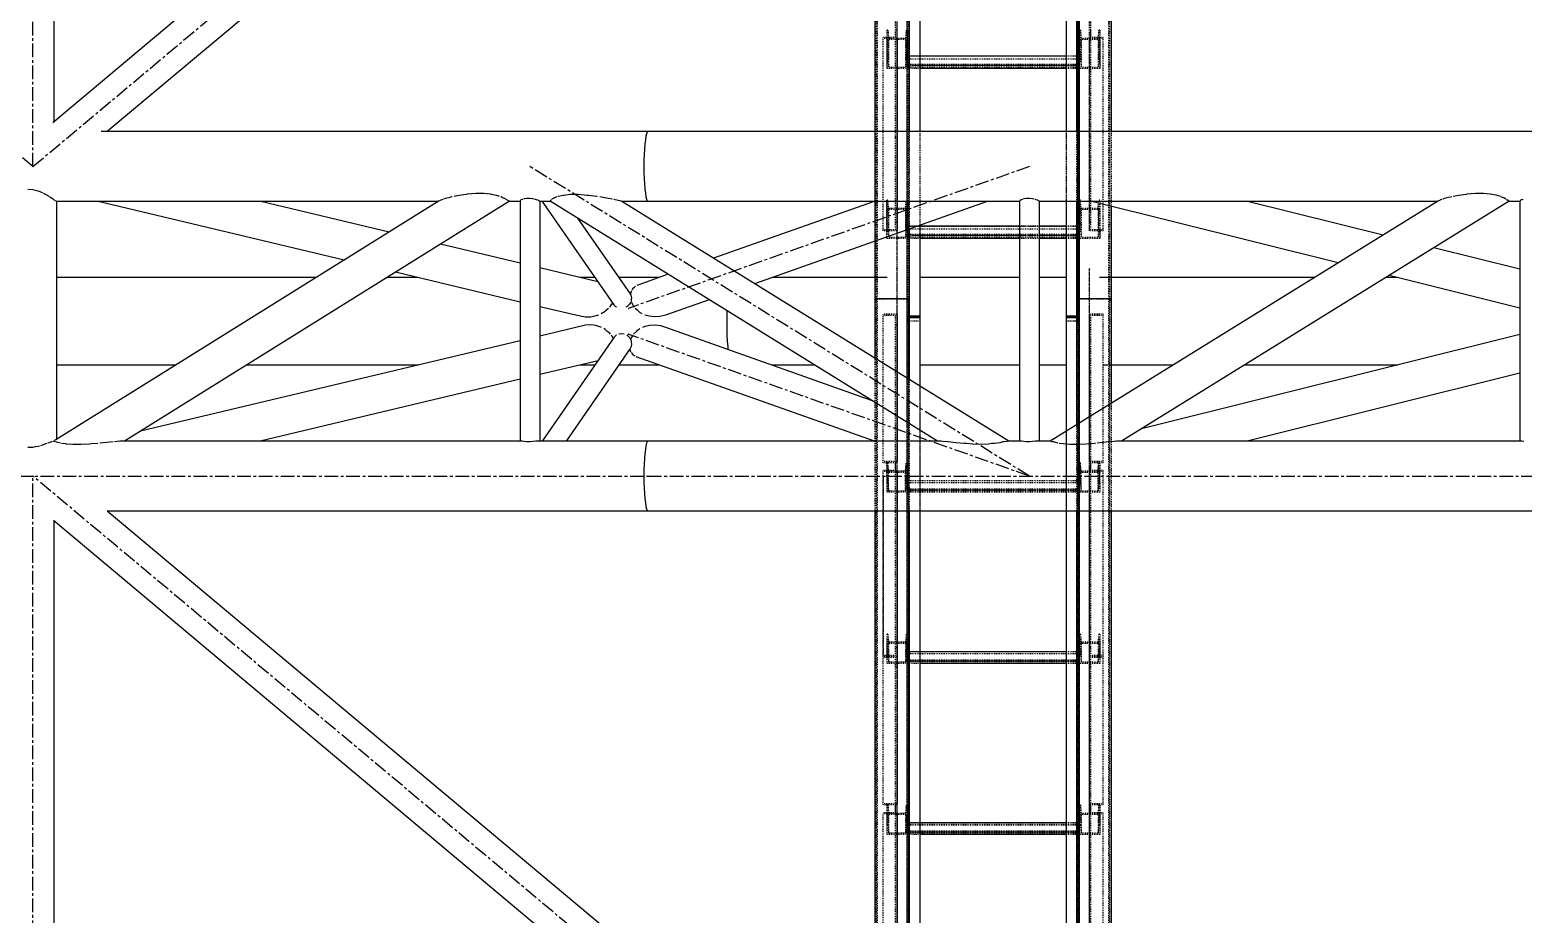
# Model space of a CAD drawing. Header units: millimetres. Extents: x 5143 to 30813, y 232 to 21408.
# Drawn here: x 10095 to 10963, y 15396 to 15910 of the extents above; entities that cross this region are included whole.
import ezdxf

# ---------------------------------------------------------------- set-up
doc = ezdxf.new("R2010")
doc.units = ezdxf.units.MM
doc.header["$LTSCALE"] = 0.25
for name, pattern in [('CENTER', [50.8, 31.75, -6.35, 6.35, -6.35]), ('XKITLINE00', [0]), ('XKITLINE02', [4, 2, -2]), ('XKITLINE03', [6, 3, -1, 1, -1])]:
    doc.linetypes.add(name, pattern=pattern)

msp = doc.modelspace()

# ---------------------------------------------------------------- linework, layer by layer
at = {"color": 3, "linetype": 'XKITLINE02'}
for p, q in [((10604.92, 15753.25), (10604.92, 17453.8)), ((10605.45, 15752.41), (10605.45, 17452.73)), ((10586.3, 15752.41), (10586.3, 17435.72)), ((10587.15, 15752.41), (10587.15, 17434.76)), ((10587.68, 15753.25), (10587.69, 17436.87)), ((10605, 15740.27), (10605, 17383.29)), ((10605.85, 15740.48), (10605.85, 17383.08)), ((10612.5, 15796.2), (10612.5, 17383.29)), ((10697.5, 15809.97), (10697.5, 17383.29)), ((10704.15, 15740.48), (10704.15, 17383.08)), ((10704.55, 15752.41), (10704.54, 17382.25)), ((10705, 15740.27), (10705, 17383.29)), ((10705.08, 15753.25), (10705.07, 17382.75)), ((10722.31, 15753.25), (10722.31, 17382.75)), ((10722.85, 15752.41), (10722.84, 17382.25)), ((10612.5, 15743.16), (10612.5, 17380.27)), ((10723.69, 15807.12), (10723.69, 17332.58)), ((10697.5, 15743.16), (10697.5, 17310.06)), ((10704.15, 17311.54), (10704.15, 15740.48)), ((10705, 17309.24), (10705, 15740.27)), ((10598.21, 15903.86), (10598.21, 15989.93)), ((10599.01, 15903.86), (10599.01, 15990.59)), ((10710.99, 15903.86), (10710.99, 15990.59)), ((10711.79, 15903.86), (10711.79, 15989.93)), ((10598.21, 15905.19), (10591.01, 15905.19)), ((10591.01, 15846.83), (10591.01, 15905.19)), ((10593.7, 15909.53), (10593.02, 15909.53)), ((10593.02, 15909.53), (10593.02, 15904.09)), ((10593.02, 15909.53), (10593.02, 15892.64)), ((10593.7, 15909.53), (10594.08, 15904.78)), ((10593.7, 15909.53), (10593.7, 15892.64)), ((10599.01, 15909.61), (10598.21, 15909.61)), ((10598.21, 15846.83), (10598.21, 15909.61)), ((10599.01, 15848.24), (10599.01, 15909.61)), ((10604.34, 15909.53), (10603.95, 15904.78)), ((10605.02, 15909.53), (10604.34, 15909.53)), ((10604.34, 15909.53), (10604.34, 15892.64)), ((10605.02, 15909.53), (10605.02, 15904.09)), ((10605.02, 15909.53), (10605.02, 15892.64)), ((10705, 15909.53), (10705, 15892.64)), ((10705, 15909.53), (10705, 15904.09)), ((10705.68, 15909.53), (10705, 15909.53)), ((10705.68, 15909.53), (10705.68, 15892.64)), ((10705.68, 15909.53), (10706.06, 15904.78)), ((10710.99, 15792.88), (10710.99, 15909.61)), ((10711.79, 15909.61), (10710.99, 15909.61)), ((10711.79, 15793.37), (10711.79, 15909.61)), ((10718.99, 15905.19), (10711.79, 15905.19)), ((10716.32, 15909.53), (10715.93, 15904.78)), ((10716.32, 15909.53), (10716.32, 15892.64)), ((10717, 15909.53), (10716.32, 15909.53)), ((10717, 15909.53), (10717, 15892.64)), ((10717, 15909.53), (10717, 15904.09)), ((10718.99, 15792.88), (10718.99, 15905.19)), ((10599.01, 15904.7), (10591.01, 15904.7)), ((10605.02, 15904.09), (10593.02, 15904.09)), ((10593.02, 15904.09), (10593.02, 15887.21)), ((10603.95, 15904.78), (10594.08, 15904.78)), ((10594.08, 15904.78), (10594.08, 15887.9)), ((10599.01, 15903.86), (10598.21, 15903.86)), ((10603.95, 15904.78), (10603.95, 15887.9)), ((10605.02, 15904.09), (10605.02, 15887.21)), ((10705, 15904.09), (10705, 15887.21)), ((10717, 15904.09), (10705, 15904.09)), ((10706.06, 15904.78), (10706.06, 15887.9)), ((10715.93, 15904.78), (10706.06, 15904.78)), ((10718.99, 15904.7), (10710.99, 15904.7)), ((10711.79, 15903.86), (10710.99, 15903.86)), ((10715.93, 15904.78), (10715.93, 15887.9)), ((10717, 15904.09), (10717, 15887.21)), ((10593.7, 15892.64), (10593.02, 15892.64)), ((10593.02, 15892.64), (10593.02, 15887.21)), ((10593.7, 15892.64), (10594.08, 15887.9)), ((10603.95, 15887.9), (10594.08, 15887.9)), ((10604.34, 15892.64), (10603.95, 15887.9)), ((10605.02, 15892.64), (10604.34, 15892.64)), ((10605.02, 15887.21), (10605.02, 15894.45)), ((10612.5, 15894.45), (10605.02, 15894.45)), ((10705, 15894.35), (10605.02, 15894.35)), ((10705, 15892.75), (10605.02, 15892.75)), ((10705, 15892.64), (10605.02, 15892.64)), ((10605.02, 15892.64), (10605.02, 15887.21)), ((10705, 15889.55), (10605.02, 15889.55)), ((10612.5, 15889.02), (10605.02, 15889.02)), ((10705, 15888.06), (10605.02, 15888.06)), ((10705, 15894.45), (10697.5, 15894.45)), ((10705, 15889.02), (10697.5, 15889.02)), ((10705, 15887.21), (10705, 15894.45)), ((10705, 15892.64), (10705, 15887.21)), ((10705.68, 15892.64), (10705, 15892.64)), ((10705.68, 15892.64), (10706.06, 15887.9)), ((10715.93, 15887.9), (10706.06, 15887.9)), ((10716.32, 15892.64), (10715.93, 15887.9)), ((10717, 15892.64), (10716.32, 15892.64)), ((10717, 15892.64), (10717, 15887.21)), ((10605.02, 15887.21), (10593.02, 15887.21)), ((10612.5, 15887.21), (10605.02, 15887.21)), ((10705, 15887.21), (10697.5, 15887.21)), ((10717, 15887.21), (10705, 15887.21)), ((10586.3, 15786.94), (10586.3, 15850.57)), ((10591.01, 15792.88), (10591.01, 15848.24)), ((10598.21, 15793.37), (10598.21, 15848.24)), ((10599.01, 15792.88), (10599.01, 15848.24)), ((10606.3, 15794.01), (10606.3, 15850.57)), ((10612.5, 15796.2), (10612.5, 15850.57)), ((10697.5, 15809.97), (10697.5, 15850.57)), ((10703.69, 15809.97), (10703.69, 15850.57)), ((10723.69, 15807.12), (10723.69, 15850.57)), ((10593.7, 15810.67), (10593.02, 15810.67)), ((10593.02, 15805.23), (10593.02, 15810.67)), ((10593.02, 15810.28), (10593.02, 15793.79)), ((10594.08, 15805.92), (10593.7, 15810.67)), ((10593.7, 15793.79), (10593.7, 15810.67)), ((10603.95, 15805.92), (10604.34, 15810.67)), ((10605.02, 15810.67), (10604.34, 15810.67)), ((10604.34, 15793.79), (10604.34, 15810.67)), ((10605.02, 15805.23), (10605.02, 15810.67)), ((10605.02, 15810.28), (10605.02, 15793.79)), ((10705, 15793.79), (10705, 15810.67)), ((10705.68, 15810.67), (10705, 15810.67)), ((10705, 15810.28), (10705, 15805.23)), ((10705.68, 15793.79), (10705.68, 15810.67)), ((10706.06, 15805.92), (10705.68, 15810.67)), ((10715.93, 15805.92), (10716.32, 15810.67)), ((10716.32, 15793.79), (10716.32, 15810.67)), ((10717, 15810.67), (10716.32, 15810.67)), ((10717, 15793.79), (10717, 15810.67)), ((10717, 15810.28), (10717, 15805.23)), ((10605.02, 15805.23), (10593.02, 15805.23)), ((10593.02, 15788.35), (10593.02, 15805.23)), ((10603.95, 15805.92), (10594.08, 15805.92)), ((10594.08, 15805.92), (10594.08, 15789.04)), ((10603.95, 15805.92), (10603.95, 15789.04)), ((10605.02, 15788.35), (10605.02, 15805.23)), ((10705, 15805.23), (10705, 15788.35)), ((10717, 15805.23), (10705, 15805.23)), ((10706.06, 15805.92), (10706.06, 15789.04)), ((10715.93, 15805.92), (10706.06, 15805.92)), ((10715.93, 15805.92), (10715.93, 15789.04)), ((10717, 15805.23), (10717, 15788.35)), ((10598.21, 15793.37), (10591.01, 15793.37)), ((10599.01, 15792.88), (10591.01, 15792.88)), ((10593.7, 15793.79), (10593.02, 15793.79)), ((10593.02, 15793.79), (10593.02, 15788.35)), ((10593.7, 15793.79), (10594.08, 15789.04)), ((10599.01, 15797.78), (10598.21, 15797.78)), ((10604.34, 15793.79), (10603.95, 15789.04)), ((10605.02, 15793.79), (10604.34, 15793.79)), ((10605.02, 15788.35), (10605.02, 15795.59)), ((10612.5, 15795.59), (10605.02, 15795.59)), ((10705, 15795.49), (10605.02, 15795.49)), ((10705, 15793.89), (10605.02, 15793.89)), ((10705, 15793.79), (10605.02, 15793.79)), ((10605.02, 15793.79), (10605.02, 15788.35)), ((10681.74, 15795.59), (10670.34, 15795.59)), ((10705, 15795.59), (10697.5, 15795.59)), ((10705, 15788.35), (10705, 15795.59)), ((10705, 15793.79), (10705, 15788.35)), ((10705.68, 15793.79), (10705, 15793.79)), ((10705.68, 15793.79), (10706.06, 15789.04)), ((10711.79, 15797.78), (10710.99, 15797.78)), ((10718.99, 15792.88), (10710.99, 15792.88)), ((10718.99, 15793.37), (10711.79, 15793.37)), ((10716.32, 15793.79), (10715.93, 15789.04)), ((10717, 15793.79), (10716.32, 15793.79)), ((10717, 15793.79), (10717, 15788.35)), ((10605.02, 15788.35), (10593.02, 15788.35)), ((10603.95, 15789.04), (10594.08, 15789.04)), ((10705, 15790.69), (10605.02, 15790.69)), ((10612.5, 15790.16), (10605.02, 15790.16)), ((10705, 15789.2), (10605.02, 15789.2)), ((10612.5, 15788.35), (10605.02, 15788.35)), ((10681.74, 15790.16), (10670.34, 15790.16)), ((10681.74, 15788.35), (10670.34, 15788.35)), ((10705, 15790.16), (10697.5, 15790.16)), ((10705, 15788.35), (10697.5, 15788.35)), ((10717, 15788.35), (10705, 15788.35)), ((10715.93, 15789.04), (10706.06, 15789.04)), ((10586.3, 15752.41), (10586.3, 15753.36)), ((10587.15, 15752.41), (10586.3, 15752.41)), ((10587.15, 15752.41), (10586.3, 15752.41)), ((10587.68, 15753.25), (10587.15, 15752.41)), ((10587.68, 15753.25), (10587.15, 15752.41)), ((10587.15, 14108.01), (10587.15, 15752.41)), ((10604.92, 15753.25), (10587.68, 15753.25)), ((10587.68, 14108.55), (10587.68, 15753.25)), ((10604.92, 15753.25), (10587.68, 15753.25)), ((10604.92, 15753.25), (10605.45, 15752.41)), ((10604.92, 14108.55), (10604.92, 15753.25)), ((10604.92, 15753.25), (10605.45, 15752.41)), ((10606.3, 15752.41), (10605.45, 15752.41)), ((10605.45, 14108.01), (10605.45, 15752.41)), ((10606.3, 15752.41), (10605.45, 15752.41)), ((10606.3, 15752.41), (10606.3, 15753.36)), ((10704.54, 15752.41), (10703.69, 15752.41)), ((10703.7, 15752.41), (10703.7, 15753.36)), ((10704.55, 15752.41), (10703.7, 15752.41)), ((10705.07, 15753.25), (10704.54, 15752.41)), ((10704.55, 14108.01), (10704.54, 15752.41)), ((10705.08, 15753.25), (10704.55, 15752.41)), ((10705.08, 14108.55), (10705.07, 15753.25)), ((10722.31, 15753.25), (10705.07, 15753.25)), ((10722.31, 15753.25), (10705.08, 15753.25)), ((10722.31, 15753.25), (10722.85, 15752.41)), ((10722.31, 14108.55), (10722.31, 15753.25)), ((10722.31, 15753.25), (10722.84, 15752.41)), ((10722.85, 14108.01), (10722.84, 15752.41)), ((10723.69, 15752.41), (10722.84, 15752.41)), ((10723.69, 15752.41), (10722.85, 15752.41)), ((10723.69, 15752.41), (10723.69, 15753.36)), ((10591.01, 15715.79), (10591.01, 15744.34)), ((10599.01, 15744.34), (10591.01, 15744.34)), ((10598.21, 15743.71), (10591.01, 15743.71)), ((10598.21, 15711.33), (10598.21, 15743.71)), ((10599.01, 15710.02), (10599.01, 15744.34)), ((10606.3, 15743.29), (10605, 15743.29)), ((10605, 15743.29), (10605, 15740.27)), ((10605, 14100.27), (10605, 15742.34)), ((10606.3, 15742.34), (10605, 15742.34)), ((10612.5, 15740.27), (10605, 15740.27)), ((10612.5, 15740.27), (10605, 15740.27)), ((10606.3, 15743.09), (10605.85, 15743.08)), ((10605.85, 15743.08), (10605.85, 15740.48)), ((10612.5, 15742.25), (10605.85, 15742.2)), ((10605.85, 14100.42), (10605.85, 15742.2)), ((10612.5, 15740.4), (10605.85, 15740.48)), ((10612.5, 15740.36), (10605.85, 15740.42)), ((10612.5, 15740.27), (10612.5, 15742.34)), ((10612.5, 14102.25), (10612.5, 15742.25)), ((10697.5, 15740.27), (10697.5, 15742.34)), ((10697.5, 15742.34), (10697.5, 15742.25)), ((10704.15, 15742.2), (10697.5, 15742.25)), ((10704.15, 15740.48), (10697.5, 15740.4)), ((10704.15, 15740.42), (10697.5, 15740.36)), ((10697.5, 15740.36), (10697.5, 15740.27)), ((10705, 15740.27), (10697.5, 15740.27)), ((10705, 15740.27), (10697.5, 15740.27)), ((10705, 15743.29), (10703.69, 15743.29)), ((10704.15, 15743.08), (10703.69, 15743.09)), ((10705, 15742.34), (10703.69, 15742.34)), ((10704.15, 14100.42), (10704.15, 15742.2)), ((10705, 14100.27), (10705, 15742.34)), ((10710.99, 15652.37), (10710.99, 15744.34)), ((10718.99, 15744.34), (10710.99, 15744.34)), ((10711.79, 15652.37), (10711.79, 15743.71)), ((10718.99, 15743.71), (10711.79, 15743.71)), ((10718.99, 15658.09), (10718.99, 15744.34)), ((10599.01, 15737.99), (10598.21, 15737.99)), ((10711.79, 15737.99), (10710.99, 15737.99)), ((10586.3, 15629.97), (10586.3, 15718.7)), ((10591.01, 15658.09), (10591.01, 15715.79)), ((10598.21, 15652.37), (10598.21, 15711.33)), ((10599.01, 15652.37), (10599.01, 15710.83)), ((10606.3, 14153.32), (10606.3, 15706.31)), ((10612.5, 15629.97), (10612.5, 15702.48)), ((10723.69, 14167.42), (10723.69, 15692.58)), ((10703.69, 15629.97), (10703.69, 15680.21)), ((10697.5, 14102.34), (10697.5, 15676.38)), ((10697.5, 15629.97), (10697.5, 15676.38)), ((10704.15, 15668.71), (10704.15, 14100.42)), ((10705, 15669.24), (10705, 14100.27)), ((10599.01, 15658.73), (10591.01, 15658.73)), ((10598.21, 15658.09), (10591.01, 15658.09)), ((10598.21, 15653.47), (10591.01, 15653.47)), ((10591.01, 15545.41), (10591.01, 15653.47)), ((10593.7, 15657.93), (10593.02, 15657.93)), ((10593.02, 15650.27), (10593.02, 15657.93)), ((10593.02, 15656.81), (10593.02, 15646.38)), ((10594.08, 15653.16), (10593.7, 15657.93)), ((10593.7, 15646.38), (10593.7, 15657.93)), ((10603.95, 15653.16), (10594.08, 15653.16)), ((10594.08, 15641.6), (10594.08, 15653.16)), ((10599.01, 15658.15), (10598.21, 15658.15)), ((10598.21, 15545.93), (10598.21, 15658.15)), ((10599.01, 15545.41), (10599.01, 15658.15)), ((10603.95, 15653.16), (10604.34, 15657.93)), ((10603.95, 15641.6), (10603.95, 15653.16)), ((10605.02, 15657.93), (10604.34, 15657.93)), ((10604.34, 15646.38), (10604.34, 15657.93)), ((10605.02, 15650.27), (10605.02, 15657.93)), ((10605.02, 15656.81), (10605.02, 15646.38)), ((10705, 15646.38), (10705, 15657.93)), ((10705.68, 15657.93), (10705, 15657.93)), ((10705, 15656.81), (10705, 15652.46)), ((10705.68, 15646.38), (10705.68, 15657.93)), ((10706.06, 15653.16), (10705.68, 15657.93)), ((10706.06, 15641.6), (10706.06, 15653.16)), ((10715.93, 15653.16), (10706.06, 15653.16)), ((10718.99, 15658.73), (10710.99, 15658.73)), ((10710.99, 15545.41), (10710.99, 15658.15)), ((10711.79, 15658.15), (10710.99, 15658.15)), ((10711.79, 15545.93), (10711.79, 15658.15)), ((10718.99, 15658.09), (10711.79, 15658.09)), ((10718.99, 15653.47), (10711.79, 15653.47)), ((10715.93, 15653.16), (10716.32, 15657.93)), ((10715.93, 15641.6), (10715.93, 15653.16)), ((10716.32, 15646.38), (10716.32, 15657.93)), ((10717, 15657.93), (10716.32, 15657.93)), ((10717, 15646.38), (10717, 15657.93)), ((10717, 15656.81), (10717, 15652.46)), ((10718.99, 15545.41), (10718.99, 15653.47)), ((10599.01, 15652.95), (10591.01, 15652.95)), ((10591.01, 15650.27), (10591.01, 15545.93)), ((10605.02, 15652.46), (10593.02, 15652.46)), ((10593.02, 15650.27), (10593.02, 15640.9)), ((10593.7, 15646.38), (10593.02, 15646.38)), ((10593.02, 15646.38), (10593.02, 15640.9)), ((10593.7, 15646.38), (10594.08, 15641.6)), ((10599.01, 15652.37), (10598.21, 15652.37)), ((10599.01, 15650.27), (10599.01, 15545.41)), ((10604.34, 15646.38), (10603.95, 15641.6)), ((10605.02, 15646.38), (10604.34, 15646.38)), ((10605.02, 15650.27), (10605.02, 15640.9)), ((10605.02, 15640.9), (10605.02, 15647.61)), ((10705, 15647.61), (10605.02, 15647.61)), ((10705, 15647.54), (10605.02, 15647.54)), ((10705, 15646.45), (10605.02, 15646.45)), ((10705, 15646.38), (10605.02, 15646.38)), ((10605.02, 15646.38), (10605.02, 15640.9)), ((10705, 15640.9), (10705, 15652.46)), ((10717, 15652.46), (10705, 15652.46)), ((10705, 15640.9), (10705, 15647.61)), ((10705, 15646.38), (10705, 15640.9)), ((10705.68, 15646.38), (10705, 15646.38)), ((10705.68, 15646.38), (10706.06, 15641.6)), ((10718.99, 15652.95), (10710.99, 15652.95)), ((10711.79, 15652.37), (10710.99, 15652.37)), ((10716.32, 15646.38), (10715.93, 15641.6)), ((10717, 15646.38), (10716.32, 15646.38)), ((10717, 15640.9), (10717, 15652.46)), ((10717, 15646.38), (10717, 15640.9)), ((10605.02, 15640.9), (10593.02, 15640.9)), ((10603.95, 15641.6), (10594.08, 15641.6)), ((10705, 15642.73), (10605.02, 15642.73)), ((10705, 15642.14), (10605.02, 15642.14)), ((10705, 15641.71), (10605.02, 15641.71)), ((10705, 15640.9), (10605.02, 15640.9)), ((10717, 15640.9), (10705, 15640.9)), ((10715.93, 15641.6), (10706.06, 15641.6)), ((10593.7, 15558.47), (10593.02, 15558.47)), ((10593.02, 15558.47), (10593.02, 15553)), ((10593.02, 15558.47), (10593.02, 15546.91)), ((10593.7, 15558.47), (10594.08, 15553.69)), ((10593.7, 15558.47), (10593.7, 15546.91)), ((10604.34, 15558.47), (10603.95, 15553.69)), ((10605.02, 15558.47), (10604.34, 15558.47)), ((10604.34, 15558.47), (10604.34, 15546.91)), ((10605.02, 15558.47), (10605.02, 15553)), ((10605.02, 15558.47), (10605.02, 15546.91)), ((10705, 15558.47), (10705, 15546.91)), ((10705, 15558.47), (10705, 15553)), ((10705.68, 15558.47), (10705, 15558.47)), ((10705.68, 15558.47), (10705.68, 15546.91)), ((10705.68, 15558.47), (10706.06, 15553.69)), ((10716.32, 15558.47), (10715.93, 15553.69)), ((10716.32, 15558.47), (10716.32, 15546.91)), ((10717, 15558.47), (10716.32, 15558.47)), ((10717, 15558.47), (10717, 15546.91)), ((10717, 15558.47), (10717, 15553)), ((10605.02, 15553), (10593.02, 15553)), ((10593.02, 15553), (10593.02, 15541.44)), ((10603.95, 15553.69), (10594.08, 15553.69)), ((10594.08, 15553.69), (10594.08, 15542.13)), ((10599.01, 15550.62), (10598.21, 15550.62)), ((10603.95, 15553.69), (10603.95, 15542.13)), ((10605.02, 15553), (10605.02, 15541.44)), ((10705, 15553), (10705, 15541.44)), ((10717, 15553), (10705, 15553)), ((10706.06, 15553.69), (10706.06, 15542.13)), ((10715.93, 15553.69), (10706.06, 15553.69)), ((10711.79, 15550.62), (10710.99, 15550.62)), ((10715.93, 15553.69), (10715.93, 15542.13)), ((10717, 15553), (10717, 15541.44)), ((10598.21, 15545.93), (10591.01, 15545.93)), ((10591.01, 15459.16), (10591.01, 15545.41)), ((10599.01, 15545.41), (10591.01, 15545.41)), ((10599.01, 15545.41), (10591.01, 15545.41)), ((10598.21, 15544.78), (10591.01, 15544.78)), ((10593.7, 15546.91), (10593.02, 15546.91)), ((10593.02, 15546.91), (10593.02, 15541.44)), ((10605.02, 15541.44), (10593.02, 15541.44)), ((10593.7, 15546.91), (10594.08, 15542.13)), ((10603.95, 15542.13), (10594.08, 15542.13)), ((10598.21, 15453.44), (10598.21, 15544.78)), ((10599.01, 15453.44), (10599.01, 15545.41)), ((10604.34, 15546.91), (10603.95, 15542.13)), ((10605.02, 15546.91), (10604.34, 15546.91)), ((10605.02, 15541.44), (10605.02, 15548.15)), ((10612.5, 15548.15), (10605.02, 15548.15)), ((10705, 15548.08), (10605.02, 15548.08)), ((10705, 15546.98), (10605.02, 15546.98)), ((10705, 15546.91), (10605.02, 15546.91)), ((10605.02, 15546.91), (10605.02, 15541.44)), ((10705, 15543.26), (10605.02, 15543.26)), ((10612.5, 15542.68), (10605.02, 15542.68)), ((10705, 15542.24), (10605.02, 15542.24)), ((10612.5, 15541.44), (10605.02, 15541.44)), ((10705, 15548.15), (10697.5, 15548.15)), ((10705, 15542.68), (10697.5, 15542.68)), ((10705, 15541.44), (10697.5, 15541.44)), ((10705, 15541.44), (10705, 15548.15)), ((10705, 15546.91), (10705, 15541.44)), ((10705.68, 15546.91), (10705, 15546.91)), ((10717, 15541.44), (10705, 15541.44)), ((10705.68, 15546.91), (10706.06, 15542.13)), ((10715.93, 15542.13), (10706.06, 15542.13)), ((10718.99, 15545.41), (10710.99, 15545.41)), ((10710.99, 15453.44), (10710.99, 15545.41)), ((10718.99, 15545.41), (10710.99, 15545.41)), ((10718.99, 15545.93), (10711.79, 15545.93)), ((10711.79, 15453.44), (10711.79, 15544.78)), ((10718.99, 15544.78), (10711.79, 15544.78)), ((10716.32, 15546.91), (10715.93, 15542.13)), ((10717, 15546.91), (10716.32, 15546.91)), ((10717, 15546.91), (10717, 15541.44)), ((10718.99, 15459.16), (10718.99, 15545.41)), ((10599.01, 15539.05), (10598.21, 15539.05)), ((10711.79, 15539.05), (10710.99, 15539.05)), ((10599.01, 15459.8), (10591.01, 15459.8)), ((10598.21, 15459.16), (10591.01, 15459.16)), ((10598.21, 15454.54), (10591.01, 15454.54)), ((10591.01, 15346.48), (10591.01, 15454.54)), ((10599.01, 15454.01), (10591.01, 15454.01)), ((10593.7, 15459), (10593.02, 15459)), ((10593.02, 15459), (10593.02, 15453.53)), ((10593.02, 15459), (10593.02, 15447.44)), ((10605.02, 15453.53), (10593.02, 15453.53)), ((10593.02, 15453.53), (10593.02, 15441.97)), ((10593.7, 15459), (10594.08, 15454.23)), ((10593.7, 15459), (10593.7, 15447.44)), ((10603.95, 15454.23), (10594.08, 15454.23)), ((10594.08, 15454.23), (10594.08, 15442.67)), ((10599.01, 15459.22), (10598.21, 15459.22)), ((10598.21, 15347), (10598.21, 15459.22)), ((10599.01, 15453.44), (10598.21, 15453.44)), ((10599.01, 15346.48), (10599.01, 15459.22)), ((10604.34, 15459), (10603.95, 15454.23)), ((10603.95, 15454.23), (10603.95, 15442.67)), ((10605.02, 15459), (10604.34, 15459)), ((10604.34, 15459), (10604.34, 15447.44)), ((10605.02, 15459), (10605.02, 15453.53)), ((10605.02, 15459), (10605.02, 15447.44)), ((10605.02, 15453.53), (10605.02, 15441.97)), ((10705, 15459), (10705, 15447.44)), ((10705, 15459), (10705, 15453.53)), ((10705.68, 15459), (10705, 15459)), ((10705, 15453.53), (10705, 15441.97)), ((10717, 15453.53), (10705, 15453.53)), ((10705.68, 15459), (10705.68, 15447.44)), ((10705.68, 15459), (10706.06, 15454.23)), ((10706.06, 15454.23), (10706.06, 15442.67)), ((10715.93, 15454.23), (10706.06, 15454.23)), ((10718.99, 15459.8), (10710.99, 15459.8)), ((10710.99, 15346.48), (10710.99, 15459.22)), ((10711.79, 15459.22), (10710.99, 15459.22)), ((10718.99, 15454.01), (10710.99, 15454.01)), ((10711.79, 15453.44), (10710.99, 15453.44)), ((10711.79, 15347), (10711.79, 15459.22)), ((10718.99, 15459.16), (10711.79, 15459.16)), ((10718.99, 15454.54), (10711.79, 15454.54)), ((10716.32, 15459), (10715.93, 15454.23)), ((10715.93, 15454.23), (10715.93, 15442.67)), ((10716.32, 15459), (10716.32, 15447.44)), ((10717, 15459), (10716.32, 15459)), ((10717, 15459), (10717, 15447.44)), ((10717, 15459), (10717, 15453.53)), ((10717, 15453.53), (10717, 15441.97)), ((10718.99, 15346.48), (10718.99, 15454.54)), ((10593.7, 15447.44), (10593.02, 15447.44)), ((10593.02, 15447.44), (10593.02, 15441.97)), ((10593.7, 15447.44), (10594.08, 15442.67)), ((10604.34, 15447.44), (10603.95, 15442.67)), ((10605.02, 15447.44), (10604.34, 15447.44)), ((10605.02, 15441.97), (10605.02, 15448.68)), ((10612.5, 15448.68), (10605.02, 15448.68)), ((10705, 15448.61), (10605.02, 15448.61)), ((10705, 15447.51), (10605.02, 15447.51)), ((10605.02, 15447.44), (10605.02, 15441.97)), ((10705, 15447.44), (10605.02, 15447.44)), ((10705, 15448.68), (10697.5, 15448.68)), ((10705, 15441.97), (10705, 15448.68)), ((10705, 15447.44), (10705, 15441.97)), ((10705.68, 15447.44), (10705, 15447.44)), ((10705.68, 15447.44), (10706.06, 15442.67)), ((10716.32, 15447.44), (10715.93, 15442.67)), ((10717, 15447.44), (10716.32, 15447.44)), ((10717, 15447.44), (10717, 15441.97)), ((10605.02, 15441.97), (10593.02, 15441.97)), ((10603.95, 15442.67), (10594.08, 15442.67)), ((10705, 15443.8), (10605.02, 15443.8)), ((10612.5, 15443.21), (10605.02, 15443.21)), ((10705, 15442.78), (10605.02, 15442.78)), ((10612.5, 15441.97), (10605.02, 15441.97)), ((10705, 15443.21), (10697.5, 15443.21)), ((10705, 15441.97), (10697.5, 15441.97)), ((10717, 15441.97), (10705, 15441.97)), ((10715.93, 15442.67), (10706.06, 15442.67))]:
    msp.add_line(p, q, dxfattribs=at)
at = {"color": 1, "linetype": 'XKITLINE03'}
for p, q in [((10599, 15742.68), (10599, 17382.53)), ((10605, 15740.27), (10605, 17380.27)), ((10705, 17380.27), (10705, 15740.27)), ((10599.01, 15904.7), (10599.01, 15792.88)), ((10605.02, 15904.09), (10605.02, 15887.21)), ((10705, 15887.21), (10705, 15904.09)), ((10710.99, 15792.88), (10710.99, 15904.7)), ((10705, 15889.02), (10605.02, 15889.02)), ((10605.02, 15805.23), (10605.02, 15788.35)), ((10705, 15788.35), (10705, 15805.23)), ((10705, 15790.16), (10605.02, 15790.16)), ((10599, 14104.66), (10599, 15770.92)), ((10711, 14104.66), (10710.99, 15770.92)), ((10599.01, 15744.34), (10599.01, 15658.73)), ((10605, 14100.27), (10605, 15740.27)), ((10705, 15740.27), (10705, 14100.27)), ((10710.99, 15658.73), (10710.99, 15744.34)), ((10599.01, 15652.95), (10599.01, 15545.41)), ((10605.02, 15652.46), (10605.02, 15640.9)), ((10705, 15640.9), (10705, 15652.46)), ((10710.99, 15545.41), (10710.99, 15652.95)), ((10705, 15642.14), (10605.02, 15642.14)), ((10605.02, 15553), (10605.02, 15541.44)), ((10705, 15541.44), (10705, 15553)), ((10599.01, 15545.41), (10599.01, 15459.8)), ((10705, 15542.68), (10605.02, 15542.68)), ((10710.99, 15459.8), (10710.99, 15545.41)), ((10599.01, 15454.01), (10599.01, 15346.48)), ((10605.02, 15453.53), (10605.02, 15441.97)), ((10705, 15441.97), (10705, 15453.53)), ((10710.99, 15346.48), (10710.99, 15454.01)), ((10705, 15443.21), (10605.02, 15443.21))]:
    msp.add_line(p, q, dxfattribs=at)
at = {"color": 8, "linetype": 'CENTER'}
for p, q in [((10096.38, 15830.27), (8366.94, 17290.27)), ((10096.38, 15830.27), (11839.99, 17290.27)), ((10096.38, 15830.27), (10096.38, 17290.27)), ((10676.04, 15650.27), (10385.47, 15830.27)), ((10676.04, 15830.27), (10442.66, 15747.77)), ((10676.04, 15650.27), (10442.66, 15732.77)), ((9008.64, 15650.27), (10454.1, 15650.27)), ((11840, 14190.27), (10096.38, 15650.27)), ((10096.38, 14190.27), (10096.38, 15650.27)), ((10454.1, 15650.27), (11840, 15650.27))]:
    msp.add_line(p, q, dxfattribs=at)
at = {"color": 8, "linetype": 'XKITLINE00'}
for p, q in [((10108.56, 17264.19), (10108.56, 15856.36)), ((10949.21, 16560.27), (10107.85, 15855.76)), ((10968.19, 16544.39), (10139.6, 15850.57)), ((10454.11, 15850.57), (10136.04, 15850.57)), ((10452.6, 15845.83), (10452.32, 15843.32)), ((10452.94, 15847.86), (10452.6, 15845.83)), ((10453.31, 15849.35), (10452.94, 15847.86)), ((10453.31, 15849.35), (10452.94, 15847.86)), ((10453.7, 15850.27), (10453.31, 15849.35)), ((10453.7, 15850.27), (10453.31, 15849.35)), ((10454.11, 15850.57), (10453.7, 15850.27)), ((10454.11, 15850.57), (10453.7, 15850.27)), ((11718.61, 15850.57), (10454.11, 15850.57)), ((10451.91, 15837.22), (10451.8, 15833.8)), ((10452.08, 15840.42), (10451.91, 15837.22)), ((10452.32, 15843.32), (10452.08, 15840.42)), ((10451.8, 15833.8), (10451.77, 15830.27)), ((10451.77, 15830.27), (10451.8, 15826.75)), ((10451.8, 15826.75), (10451.91, 15823.33)), ((10451.91, 15823.33), (10452.08, 15820.12)), ((10452.08, 15820.12), (10452.32, 15817.23)), ((10096.38, 15816.8), (10093.35, 15816.97)), ((10097.82, 15816.37), (10096.38, 15816.8)), ((10099.42, 15816.01), (10097.82, 15816.37)), ((10102.02, 15814.94), (10099.42, 15816.01)), ((10103.6, 15814), (10102.58, 15814.65)), ((10104.89, 15813.41), (10103.6, 15814)), ((10105.7, 15812.87), (10104.89, 15813.41)), ((10106.81, 15812.12), (10106.05, 15812.64)), ((10107.05, 15812.02), (10106.81, 15812.12)), ((10108.09, 15811.33), (10107.05, 15812.02)), ((10108.68, 15810.93), (10108.33, 15811.16)), ((10108.68, 15810.93), (10108.79, 15810.8)), ((10109.51, 15810.36), (10108.79, 15810.8)), ((10332.74, 15810.3), (10109.59, 15671.35)), ((10109.69, 15810.25), (10109.65, 15810.27)), ((10109.69, 15810.25), (10109.79, 15810.07)), ((10110.03, 15810), (10109.79, 15810.07)), ((10110.03, 15810), (10110.03, 15671.63)), ((10332.22, 15809.97), (10110.03, 15809.97)), ((10277.46, 15775.88), (10134.34, 15809.97)), ((10373.61, 15810.03), (10149.63, 15670.57)), ((10303.61, 15792.16), (10228.83, 15809.97)), ((10333.69, 15810.8), (10332.86, 15810.36)), ((10334.78, 15811.17), (10333.69, 15810.8)), ((10336.24, 15811.66), (10335.2, 15811.31)), ((10338.31, 15812.12), (10336.24, 15811.66)), ((10339.81, 15812.55), (10338.31, 15812.12)), ((10340.23, 15812.64), (10339.81, 15812.55)), ((10344.25, 15813.45), (10341.38, 15812.87)), ((10348.37, 15814), (10344.25, 15813.45)), ((10349.02, 15814.11), (10348.37, 15814)), ((10353.99, 15814.57), (10349.02, 15814.11)), ((10358.57, 15814.58), (10353.99, 15814.57)), ((10362.51, 15814.15), (10358.57, 15814.58)), ((10363.05, 15814), (10362.51, 15814.15)), ((10365.95, 15813.49), (10363.05, 15814)), ((10367.85, 15812.87), (10365.95, 15813.49)), ((10368.65, 15812.61), (10368.56, 15812.64)), ((10369.41, 15812.12), (10368.65, 15812.61)), ((10370.74, 15811.71), (10369.41, 15812.12)), ((10371.38, 15811.33), (10370.74, 15811.71)), ((10372.16, 15810.86), (10371.65, 15811.16)), ((10372.16, 15810.86), (10372.18, 15810.8)), ((10373.16, 15810.36), (10372.18, 15810.8)), ((10373.22, 15810.27), (10373.25, 15810.07)), ((10373.61, 15810.03), (10373.25, 15810.07)), ((10379.77, 15809.97), (10373.52, 15809.97)), ((10379.77, 15810.27), (10379.77, 15670.57)), ((10380.05, 15810.63), (10379.84, 15810.35)), ((10380.57, 15810.83), (10380.05, 15810.63)), ((10380.86, 15811.03), (10380.57, 15810.83)), ((10381.31, 15811.17), (10380.86, 15811.03)), ((10382.12, 15811.43), (10381.76, 15811.31)), ((10383.71, 15811.64), (10382.12, 15811.43)), ((10385.47, 15811.64), (10383.71, 15811.64)), ((10387.23, 15811.42), (10385.47, 15811.64)), ((10387.65, 15811.31), (10387.23, 15811.42)), ((10388.82, 15811.01), (10388.21, 15811.17)), ((10389.24, 15810.83), (10388.82, 15811.01)), ((10390.08, 15810.62), (10389.24, 15810.83)), ((10390.69, 15810.35), (10390.08, 15810.62)), ((10390.89, 15810.26), (10391.03, 15810.08)), ((10391.17, 15810.05), (10391.03, 15810.08)), ((10391.17, 15810.05), (10391.17, 15670.57)), ((10397.52, 15809.97), (10391.17, 15809.97)), ((10392.61, 15809.97), (10434.26, 15749.89)), ((10397.31, 15810.25), (10397.23, 15810.16)), ((10622.55, 15670.57), (10397.23, 15810.16)), ((10397.52, 15810.51), (10397.38, 15810.34)), ((10398.06, 15811.11), (10397.51, 15810.54)), ((10397.51, 15810.54), (10397.52, 15810.51)), ((10399.27, 15811.66), (10398.26, 15811.29)), ((10399.73, 15812.07), (10399.27, 15811.66)), ((10401.04, 15812.55), (10399.73, 15812.07)), ((10401.96, 15812.88), (10401.78, 15812.82)), ((10404.71, 15813.37), (10401.96, 15812.88)), ((10405.12, 15813.49), (10404.71, 15813.37)), ((10408.95, 15813.91), (10405.12, 15813.49)), ((10413.6, 15813.91), (10408.95, 15813.91)), ((10418.83, 15813.49), (10413.6, 15813.91)), ((10419.71, 15813.37), (10418.83, 15813.49)), ((10424.06, 15812.89), (10419.71, 15813.37)), ((10424.52, 15812.82), (10424.06, 15812.89)), ((10429.1, 15812.08), (10426.2, 15812.55)), ((10431.03, 15811.66), (10429.1, 15812.08)), ((10433.4, 15811.28), (10431.03, 15811.66)), ((10436.73, 15810.55), (10434.18, 15811.11)), ((10436.83, 15810.51), (10436.73, 15810.55)), ((10437.67, 15810.34), (10436.83, 15810.51)), ((10438.53, 15810.16), (10438.08, 15810.25)), ((10438.91, 15809.97), (10438.53, 15810.16)), ((10438.93, 15809.99), (10438.91, 15809.97)), ((10664, 15670.57), (10438.95, 15809.99)), ((10454.11, 15809.97), (10438.97, 15809.97)), ((10452.32, 15817.23), (10452.6, 15814.72)), ((10452.6, 15814.72), (10452.94, 15812.69)), ((10452.94, 15812.69), (10453.31, 15811.2)), ((10452.94, 15812.69), (10453.31, 15811.2)), ((10453.31, 15811.2), (10453.7, 15810.28)), ((10453.31, 15811.2), (10453.7, 15810.28)), ((10454.11, 15809.97), (10453.7, 15810.28)), ((10454.11, 15809.97), (10453.7, 15810.28)), ((10670.34, 15809.97), (10454.11, 15809.97)), ((10585.78, 15809.97), (10492.3, 15776.93)), ((10651.46, 15809.97), (10516.17, 15762.15)), ((10670.38, 15810.27), (10670.34, 15810.22)), ((10670.34, 15810.22), (10670.34, 15670.57)), ((10670.62, 15810.59), (10670.44, 15810.35)), ((10671.26, 15810.84), (10670.62, 15810.59)), ((10671.43, 15810.96), (10671.26, 15810.84)), ((10672.05, 15811.17), (10671.43, 15810.96)), ((10672.69, 15811.4), (10672.43, 15811.31)), ((10674.28, 15811.64), (10672.69, 15811.4)), ((10676.04, 15811.67), (10674.28, 15811.64)), ((10677.81, 15811.48), (10676.04, 15811.67)), ((10678.53, 15811.31), (10677.81, 15811.48)), ((10679.39, 15811.1), (10679.08, 15811.17)), ((10679.99, 15810.84), (10679.39, 15811.1)), ((10680.66, 15810.68), (10679.99, 15810.84)), ((10681.41, 15810.35), (10680.66, 15810.68)), ((10681.5, 15810.27), (10681.64, 15810.09)), ((10681.74, 15810.06), (10681.64, 15810.09)), ((10681.74, 15810.06), (10681.74, 15670.57)), ((10913.47, 15809.97), (10681.74, 15809.97)), ((10913.95, 15810.27), (10688.12, 15670.57)), ((10855.71, 15774.24), (10712.24, 15809.97)), ((10955.08, 15810.05), (10729.61, 15670.57)), ((10881.72, 15790.33), (10802.86, 15809.97)), ((10914.94, 15810.8), (10914.09, 15810.35)), ((10915.11, 15810.84), (10914.94, 15810.8)), ((10916.1, 15811.17), (10915.11, 15810.84)), ((10917.47, 15811.64), (10916.49, 15811.31)), ((10919.86, 15812.18), (10917.47, 15811.64)), ((10921.04, 15812.52), (10919.86, 15812.18)), ((10921.71, 15812.65), (10921.04, 15812.52)), ((10925.56, 15813.44), (10922.61, 15812.84)), ((10930.09, 15814.07), (10925.56, 15813.44)), ((10930.38, 15814.12), (10930.09, 15814.07)), ((10935.44, 15814.62), (10930.38, 15814.12)), ((10940.1, 15814.67), (10935.44, 15814.62)), ((10944.12, 15814.28), (10940.1, 15814.67)), ((10944.92, 15814.07), (10944.12, 15814.28)), ((10947.58, 15813.63), (10944.92, 15814.07)), ((10950.06, 15812.84), (10947.58, 15813.63)), ((10951.25, 15812.18), (10950.48, 15812.65)), ((10952.37, 15811.83), (10951.25, 15812.18)), ((10953.24, 15811.31), (10952.37, 15811.83)), ((10953.78, 15810.98), (10953.46, 15811.17)), ((10953.78, 15810.98), (10953.84, 15810.84)), ((10954.76, 15810.41), (10953.84, 15810.84)), ((10954.76, 15810.41), (10954.77, 15810.35)), ((10954.77, 15810.27), (10954.8, 15810.09)), ((10955.08, 15810.05), (10954.8, 15810.09)), ((10961.33, 15809.97), (10954.96, 15809.97)), ((10961.37, 15810.27), (10961.33, 15810.22)), ((10961.33, 15810.22), (10961.33, 15670.57)), ((10961.61, 15810.59), (10961.43, 15810.35)), ((10962.25, 15810.84), (10961.61, 15810.59)), ((10962.42, 15810.96), (10962.25, 15810.84)), ((10963.03, 15811.17), (10962.42, 15810.96)), ((10413.21, 15800.25), (10443.74, 15756.21)), ((10379.77, 15774.01), (10333.48, 15785.04)), ((10961.33, 15770.51), (10911.3, 15782.97)), ((10379.77, 15751.5), (10307.33, 15768.76)), ((10425.01, 15763.24), (10391.17, 15771.3)), ((10465.92, 15767.61), (10448.84, 15761.57)), ((10961.33, 15747.94), (10885.29, 15766.88)), ((10261.07, 15765.67), (10110.03, 15765.67)), ((10320.28, 15765.67), (10302.37, 15765.67)), ((10423.32, 15765.67), (10414.77, 15765.67)), ((10460.46, 15765.67), (10437.18, 15765.67)), ((10444.28, 15757.64), (10444.19, 15757.01)), ((10444.5, 15758.01), (10444.28, 15757.64)), ((10445.28, 15759.31), (10444.79, 15758.49)), ((10445.89, 15759.81), (10445.28, 15759.31)), ((10446.78, 15760.62), (10445.89, 15759.81)), ((10446.79, 15760.63), (10446.78, 15760.62)), ((10448.84, 15761.57), (10447.67, 15761.03)), ((10593.3, 15765.67), (10526.14, 15765.67)), ((10605, 15765.67), (10604.73, 15765.67)), ((10670.34, 15765.67), (10612.5, 15765.67)), ((10697.5, 15765.67), (10681.74, 15765.67)), ((10705.28, 15765.67), (10705, 15765.67)), ((10841.85, 15765.67), (10716.71, 15765.67)), ((10890.12, 15765.67), (10883.34, 15765.67)), ((10414.67, 15743.19), (10391.17, 15748.79)), ((10432.8, 15750.04), (10431.66, 15748.47)), ((10432.82, 15750.09), (10432.8, 15750.04)), ((10433.42, 15751.1), (10432.82, 15750.09)), ((10435.49, 15748.73), (10434.26, 15749.89)), ((10436.06, 15748.47), (10435.49, 15748.73)), ((10442.11, 15748.97), (10441.16, 15748.47)), ((10443.25, 15750.09), (10442.11, 15748.97)), ((10443.38, 15750.21), (10443.25, 15750.09)), ((10444.13, 15751.49), (10443.38, 15750.21)), ((10443.74, 15756.21), (10443.86, 15755.97)), ((10443.86, 15755.97), (10444.1, 15755.45)), ((10444.19, 15757.01), (10443.88, 15755.94)), ((10444.1, 15755.45), (10444.3, 15755.03)), ((10444.3, 15755.03), (10444.46, 15753.5)), ((10444.44, 15753.34), (10444.3, 15751.96)), ((10444.46, 15753.5), (10444.44, 15753.34)), ((10444.44, 15751.53), (10444.49, 15751.34)), ((10444.49, 15751.34), (10445.12, 15750.27)), ((10445.12, 15750.27), (10445.62, 15749.16)), ((10445.62, 15749.16), (10446.17, 15748.49)), ((10489.78, 15752.82), (10464.23, 15743.79)), ((10417.8, 15742.71), (10414.67, 15743.19)), ((10420.96, 15742.77), (10417.8, 15742.71)), ((10424, 15743.37), (10420.96, 15742.77)), ((10425.35, 15743.9), (10424, 15743.37)), ((10429.14, 15746.03), (10426.99, 15744.61)), ((10429.39, 15746.29), (10429.14, 15746.03)), ((10431.1, 15747.79), (10429.39, 15746.29)), ((10446.71, 15747.83), (10447.27, 15747.15)), ((10448.14, 15746.49), (10447.27, 15747.15)), ((10449.37, 15745.42), (10448.14, 15746.49)), ((10450.83, 15744.64), (10449.37, 15745.42)), ((10454.79, 15743.2), (10452.28, 15743.95)), ((10457.92, 15742.86), (10454.79, 15743.2)), ((10461.12, 15743.06), (10457.92, 15742.86)), ((10464.23, 15743.79), (10461.12, 15743.06)), ((10499.97, 15744.25), (10499.93, 15740.27)), ((10499.93, 15740.27), (10499.97, 15736.3)), ((10500.03, 15746.47), (10499.97, 15744.25)), ((10417.77, 15738.03), (10391.17, 15731.69)), ((10420.85, 15738.2), (10417.77, 15738.03)), ((10423.88, 15737.83), (10420.85, 15738.2)), ((10426.71, 15736.93), (10423.88, 15737.83)), ((10427.13, 15736.7), (10426.71, 15736.93)), ((10429.19, 15735.55), (10428.37, 15736.01)), ((10430.26, 15734.6), (10429.19, 15735.55)), ((10431.33, 15733.79), (10430.26, 15734.6)), ((10431.33, 15733.79), (10432.18, 15732.81)), ((10432.76, 15732.15), (10433.1, 15731.76)), ((10433.1, 15731.76), (10433.59, 15730.79)), ((10435.72, 15732.15), (10434.49, 15730.99)), ((10435.73, 15732.15), (10435.72, 15732.15)), ((10437.29, 15732.86), (10437.19, 15732.81)), ((10439.02, 15733.06), (10437.29, 15732.86)), ((10440.31, 15732.81), (10439.02, 15733.06)), ((10442.34, 15731.89), (10441.86, 15732.15)), ((10443.44, 15730.8), (10442.34, 15731.89)), ((10445.3, 15732.11), (10444.44, 15730.64)), ((10447.39, 15734.44), (10445.77, 15732.8)), ((10447.47, 15734.54), (10447.39, 15734.44)), ((10449.46, 15735.97), (10447.47, 15734.54)), ((10452.34, 15737.28), (10450.95, 15736.68)), ((10455.29, 15737.93), (10452.34, 15737.28)), ((10458.41, 15738.03), (10455.29, 15737.93)), ((10461.52, 15737.6), (10458.41, 15738.03)), ((10464.48, 15736.64), (10461.52, 15737.6)), ((10584.25, 15694.3), (10464.48, 15736.64)), ((10499.97, 15736.3), (10500.07, 15732.43)), ((10500.07, 15732.43), (10500.25, 15728.74)), ((10961.33, 15732.56), (10741.17, 15677.73)), ((10379.77, 15728.98), (10158.93, 15676.36)), ((10434.49, 15730.99), (10392.62, 15670.57)), ((10443.81, 15724.44), (10406.47, 15670.57)), ((10433.59, 15730.79), (10433.97, 15730.24)), ((10443.6, 15730.64), (10443.44, 15730.8)), ((10443.49, 15723.98), (10443.57, 15723.83)), ((10443.57, 15723.83), (10444.05, 15722.6)), ((10443.6, 15730.64), (10444, 15729.94)), ((10444.15, 15725.16), (10443.81, 15724.44)), ((10444, 15729.94), (10444.32, 15728.95)), ((10444.33, 15730.49), (10444.06, 15729.77)), ((10444.34, 15725.57), (10444.15, 15725.16)), ((10444.32, 15728.95), (10444.42, 15728)), ((10444.44, 15730.64), (10444.33, 15730.49)), ((10444.35, 15725.65), (10444.34, 15725.57)), ((10444.51, 15727.11), (10444.36, 15725.71)), ((10444.42, 15727.93), (10444.48, 15727.28)), ((10444.48, 15727.28), (10444.51, 15727.11)), ((10500.25, 15728.74), (10500.49, 15725.35)), ((10500.49, 15725.35), (10500.64, 15723.86)), ((10179.49, 15714.87), (10110.03, 15714.87)), ((10320.58, 15714.87), (10220.78, 15714.87)), ((10425.07, 15717.4), (10391.17, 15709.32)), ((10423.32, 15714.87), (10414.48, 15714.87)), ((10460.54, 15714.87), (10437.18, 15714.87)), ((10444.3, 15722.09), (10445.29, 15720.99)), ((10445.29, 15720.99), (10445.54, 15720.67)), ((10446.65, 15719.97), (10445.54, 15720.67)), ((10585.86, 15670.57), (10447.32, 15719.55)), ((10551.04, 15714.87), (10526.05, 15714.87)), ((10605, 15714.87), (10604.73, 15714.87)), ((10670.34, 15714.87), (10612.5, 15714.87)), ((10697.5, 15714.87), (10681.74, 15714.87)), ((10705.28, 15714.87), (10705, 15714.87)), ((10759.73, 15714.87), (10718.99, 15714.87)), ((10890.32, 15714.87), (10801.22, 15714.87)), ((10379.77, 15706.61), (10228.54, 15670.57)), ((10961.33, 15710.09), (10802.65, 15670.57)), ((10108.58, 15670.53), (10107.66, 15670.29)), ((10108.68, 15670.62), (10108.58, 15670.53)), ((10109.13, 15670.29), (10108.6, 15670.54)), ((10108.73, 15670.68), (10108.68, 15670.62)), ((10109.16, 15671.18), (10108.84, 15670.8)), ((10109.53, 15671.31), (10109.16, 15671.18)), ((10146.87, 15670.58), (10143.79, 15670.29)), ((10146.69, 15670.57), (10146.67, 15670.57)), ((10146.97, 15670.6), (10146.87, 15670.58)), ((10147.64, 15670.57), (10146.97, 15670.6)), ((10380.03, 15670.57), (10147.74, 15670.57)), ((10380.57, 15670.6), (10380.05, 15670.57)), ((10380.2, 15670.57), (10380.05, 15670.57)), ((10380.67, 15670.57), (10380.53, 15670.57)), ((10380.86, 15670.52), (10380.57, 15670.6)), ((10382.12, 15670.38), (10380.86, 15670.52)), ((10388.82, 15670.53), (10387.23, 15670.38)), ((10389.23, 15670.6), (10388.82, 15670.53)), ((10389.32, 15670.57), (10389.08, 15670.57)), ((10389.55, 15670.57), (10389.13, 15670.58)), ((10390.03, 15670.57), (10389.23, 15670.6)), ((10454.1, 15670.57), (10390.1, 15670.57)), ((10454.1, 15670.57), (10453.7, 15670.27)), ((10454.1, 15670.57), (10453.7, 15670.27)), ((10624.45, 15670.57), (10454.1, 15670.57)), ((10624.11, 15670.62), (10623.63, 15670.58)), ((10625.56, 15670.44), (10624.11, 15670.62)), ((10662.82, 15670.49), (10661.09, 15670.24)), ((10663.13, 15670.62), (10662.82, 15670.49)), ((10670.72, 15670.57), (10663.03, 15670.57)), ((10663.52, 15670.58), (10663.13, 15670.62)), ((10671.26, 15670.6), (10670.77, 15670.57)), ((10671.36, 15670.57), (10671.24, 15670.57)), ((10671.43, 15670.56), (10671.26, 15670.6)), ((10672.69, 15670.4), (10671.43, 15670.56)), ((10679.39, 15670.51), (10677.81, 15670.37)), ((10679.99, 15670.6), (10679.39, 15670.51)), ((10680.1, 15670.57), (10679.83, 15670.57)), ((10680.3, 15670.57), (10679.89, 15670.58)), ((10680.66, 15670.57), (10679.99, 15670.6)), ((10680.66, 15670.57), (10680.6, 15670.57)), ((10680.73, 15670.57), (10680.66, 15670.57)), ((10688.21, 15670.57), (10680.78, 15670.57)), ((10688.29, 15670.59), (10688.2, 15670.57)), ((10688.4, 15670.6), (10688.29, 15670.59)), ((10689.01, 15670.31), (10688.4, 15670.6)), ((10726.77, 15670.55), (10723.94, 15670.29)), ((10727.14, 15670.6), (10726.77, 15670.55)), ((10727.79, 15670.57), (10727.14, 15670.6)), ((10961.71, 15670.57), (10727.88, 15670.57)), ((10962.25, 15670.6), (10961.76, 15670.57)), ((10962.35, 15670.57), (10962.23, 15670.57)), ((10962.42, 15670.56), (10962.25, 15670.6)), ((10963.68, 15670.4), (10962.42, 15670.56)), ((10096.38, 15666.98), (10093.35, 15666.84)), ((10097.79, 15667.32), (10096.38, 15666.98)), ((10099.42, 15667.58), (10097.79, 15667.32)), ((10100.1, 15667.78), (10099.42, 15667.58)), ((10102.3, 15668.42), (10100.81, 15667.98)), ((10103.57, 15668.99), (10102.3, 15668.42)), ((10104.69, 15669.29), (10103.57, 15668.99)), ((10106.79, 15670.09), (10105.1, 15669.43)), ((10107.05, 15670.14), (10106.79, 15670.09)), ((10107.42, 15670.23), (10107.05, 15670.14)), ((10110.18, 15670.11), (10109.4, 15670.24)), ((10110.62, 15669.85), (10110.18, 15670.11)), ((10112.41, 15669.42), (10110.62, 15669.85)), ((10115.47, 15669.02), (10113.03, 15669.3)), ((10115.86, 15668.93), (10115.47, 15669.02)), ((10119.59, 15668.62), (10115.86, 15668.93)), ((10124.14, 15668.62), (10119.59, 15668.62)), ((10129.28, 15668.93), (10124.14, 15668.62)), ((10130.14, 15669.02), (10129.28, 15668.93)), ((10134.11, 15669.3), (10130.14, 15669.02)), ((10139.35, 15669.84), (10135.33, 15669.42)), ((10141.26, 15670.11), (10139.35, 15669.84)), ((10143.1, 15670.24), (10141.26, 15670.11)), ((10383.71, 15670.3), (10382.12, 15670.38)), ((10385.47, 15670.3), (10383.71, 15670.3)), ((10387.23, 15670.38), (10385.47, 15670.3)), ((10452.31, 15663.32), (10452.08, 15660.42)), ((10452.6, 15665.83), (10452.31, 15663.32)), ((10452.93, 15667.86), (10452.6, 15665.83)), ((10453.3, 15669.35), (10452.93, 15667.86)), ((10453.7, 15670.27), (10453.3, 15669.35)), ((10453.7, 15670.27), (10453.3, 15669.35)), ((10628.69, 15670.2), (10625.56, 15670.44)), ((10628.76, 15670.19), (10628.69, 15670.2)), ((10633.19, 15669.64), (10628.76, 15670.19)), ((10637.97, 15669.24), (10633.19, 15669.64)), ((10639.35, 15669.17), (10637.97, 15669.24)), ((10643.07, 15668.87), (10639.35, 15669.17)), ((10647.92, 15668.75), (10643.07, 15668.87)), ((10652.21, 15668.93), (10647.92, 15668.75)), ((10654.04, 15669.17), (10652.21, 15668.93)), ((10655.85, 15669.3), (10654.04, 15669.17)), ((10658.89, 15669.73), (10655.85, 15669.3)), ((10660.62, 15670.2), (10658.89, 15669.73)), ((10661.09, 15670.24), (10660.62, 15670.2)), ((10674.28, 15670.31), (10672.69, 15670.4)), ((10676.04, 15670.3), (10674.28, 15670.31)), ((10677.81, 15670.37), (10676.04, 15670.3)), ((10689.17, 15670.29), (10689.01, 15670.31)), ((10690.21, 15670.12), (10689.47, 15670.24)), ((10690.53, 15669.93), (10690.21, 15670.12)), ((10692.69, 15669.4), (10690.53, 15669.93)), ((10695.64, 15669.04), (10693.4, 15669.31)), ((10695.78, 15669), (10695.64, 15669.04)), ((10699.48, 15668.66), (10695.78, 15669)), ((10704, 15668.62), (10699.48, 15668.66)), ((10709.1, 15668.9), (10704, 15668.62)), ((10710.46, 15669.04), (10709.1, 15668.9)), ((10714.25, 15669.29), (10710.46, 15669.04)), ((10714.43, 15669.31), (10714.25, 15669.29)), ((10719.19, 15669.79), (10715.47, 15669.42)), ((10721.59, 15670.12), (10719.19, 15669.79)), ((10723.48, 15670.25), (10721.59, 15670.12)), ((10451.8, 15653.8), (10451.76, 15650.27)), ((10451.9, 15657.22), (10451.8, 15653.8)), ((10452.08, 15660.42), (10451.9, 15657.22)), ((10451.76, 15650.27), (10451.8, 15646.75)), ((10451.8, 15646.75), (10451.9, 15643.33)), ((10451.9, 15643.33), (10452.08, 15640.12)), ((10452.08, 15640.12), (10452.31, 15637.23)), ((10452.31, 15637.23), (10452.6, 15634.72)), ((11763.8, 14269.97), (10139.58, 15629.99)), ((10454.1, 15629.97), (10139.62, 15629.97)), ((10452.6, 15634.72), (10452.93, 15632.69)), ((10452.93, 15632.69), (10453.3, 15631.2)), ((10453.3, 15631.2), (10453.7, 15630.28)), ((10453.3, 15631.2), (10453.7, 15630.28)), ((10454.1, 15629.97), (10453.7, 15630.28)), ((10454.1, 15629.97), (10453.7, 15630.28)), ((11718.61, 15629.97), (10454.1, 15629.97)), ((11763.8, 14238.19), (10108.23, 15624.47)), ((10108.56, 15624.19), (10108.56, 14216.36))]:
    msp.add_line(p, q, dxfattribs=at)
at = {"color": 7, "linetype": 'XKITLINE00'}
for p, q in [((10723.69, 15850.57), (10723.69, 16339.66)), ((10703.69, 15850.57), (10703.69, 16322.91)), ((10697.5, 15850.57), (10697.5, 16317.72)), ((10612.5, 15850.57), (10612.5, 16246.55)), ((10606.3, 15850.57), (10606.3, 16241.36)), ((10586.3, 15850.57), (10586.3, 16224.62)), ((10697.5, 15894.45), (10612.5, 15894.45)), ((10697.5, 15889.02), (10612.5, 15889.02)), ((10697.5, 15887.21), (10612.5, 15887.21)), ((10697.5, 15743.29), (10697.5, 15809.97)), ((10703.7, 15753.36), (10703.69, 15809.97)), ((10723.69, 15753.36), (10723.69, 15807.12)), ((10606.3, 15753.36), (10606.3, 15794.01)), ((10612.5, 15743.16), (10612.5, 15796.2)), ((10670.34, 15795.59), (10612.5, 15795.59)), ((10697.5, 15795.59), (10681.74, 15795.59)), ((10586.3, 15753.36), (10586.3, 15786.94)), ((10670.34, 15790.16), (10612.5, 15790.16)), ((10670.34, 15788.35), (10612.5, 15788.35)), ((10697.5, 15790.16), (10681.74, 15790.16)), ((10697.5, 15788.35), (10681.74, 15788.35)), ((10606.3, 15753.36), (10586.3, 15753.36)), ((10586.3, 15718.7), (10586.3, 15753.36)), ((10606.3, 15753.36), (10586.3, 15753.36)), ((10606.3, 15706.31), (10606.3, 15753.36)), ((10703.69, 15680.21), (10703.69, 15753.36)), ((10723.69, 15753.36), (10703.69, 15753.36)), ((10723.69, 15753.36), (10703.7, 15753.36)), ((10723.69, 15692.58), (10723.69, 15753.36)), ((10612.5, 15743.29), (10606.3, 15743.29)), ((10612.5, 15743.16), (10606.3, 15743.09)), ((10612.5, 15742.34), (10606.3, 15742.34)), ((10612.5, 15742.34), (10612.5, 15743.16)), ((10612.5, 15702.48), (10612.5, 15742.34)), ((10697.5, 15743.16), (10697.5, 15743.29)), ((10703.69, 15743.29), (10697.5, 15743.29)), ((10703.69, 15743.09), (10697.5, 15743.16)), ((10697.5, 15742.34), (10697.5, 15743.16)), ((10703.69, 15742.34), (10697.5, 15742.34)), ((10697.5, 15676.38), (10697.5, 15742.34)), ((10586.3, 15255.93), (10586.3, 15629.97)), ((10606.3, 15239.19), (10606.3, 15629.97)), ((10612.5, 15234), (10612.5, 15629.97)), ((10697.5, 15162.83), (10697.5, 15629.97)), ((10703.69, 15157.64), (10703.69, 15629.97)), ((10723.69, 15140.89), (10723.69, 15629.97)), ((10697.5, 15548.15), (10612.5, 15548.15)), ((10697.5, 15542.68), (10612.5, 15542.68)), ((10697.5, 15541.44), (10612.5, 15541.44)), ((10697.5, 15448.68), (10612.5, 15448.68)), ((10697.5, 15443.21), (10612.5, 15443.21)), ((10697.5, 15441.97), (10612.5, 15441.97))]:
    msp.add_line(p, q, dxfattribs=at)
at = {"color": 1, "linetype": 'XKITLINE00'}
for centre in [(10599.01, 15904.7), (10605.02, 15904.09), (10705, 15904.09), (10710.99, 15904.7), (10605.02, 15889.02), (10705, 15889.02), (10605.02, 15887.21), (10705, 15887.21), (10605.02, 15805.23), (10705, 15805.23), (10599.01, 15792.88), (10710.99, 15792.88), (10605.02, 15790.16), (10605.02, 15788.35), (10705, 15790.16), (10705, 15788.35), (10599, 15770.92), (10710.99, 15770.92), (10599, 15742.68), (10599.01, 15744.34), (10605, 15740.27), (10605, 15740.27), (10705, 15740.27), (10705, 15740.27), (10710.99, 15744.34), (10599.01, 15658.73), (10710.99, 15658.73), (10599.01, 15652.95), (10605.02, 15652.46), (10705, 15652.46), (10710.99, 15652.95), (10605.02, 15642.14), (10605.02, 15640.9), (10705, 15642.14), (10705, 15640.9), (10605.02, 15553), (10705, 15553), (10599.01, 15545.41), (10599.01, 15545.41), (10605.02, 15542.68), (10605.02, 15541.44), (10705, 15542.68), (10705, 15541.44), (10710.99, 15545.41), (10710.99, 15545.41), (10599.01, 15459.8), (10599.01, 15454.01), (10605.02, 15453.53), (10705, 15453.53), (10710.99, 15459.8), (10710.99, 15454.01), (10605.02, 15443.21), (10605.02, 15441.97), (10705, 15443.21), (10705, 15441.97)]:
    msp.add_circle(centre, 0.05, dxfattribs=at)
at = {"color": 8, "linetype": 'XKITLINE00'}
for centre in [(10096.38, 15830.27), (10096.38, 15830.27), (10096.38, 15830.27), (10385.47, 15830.27), (10676.04, 15830.27), (10442.66, 15747.77), (10442.66, 15732.77), (10096.38, 15650.27), (10096.38, 15650.27), (10454.1, 15650.27), (10454.1, 15650.27), (10676.04, 15650.27), (10676.04, 15650.27)]:
    msp.add_circle(centre, 0.05, dxfattribs=at)

doc.saveas('drawing.dxf')
